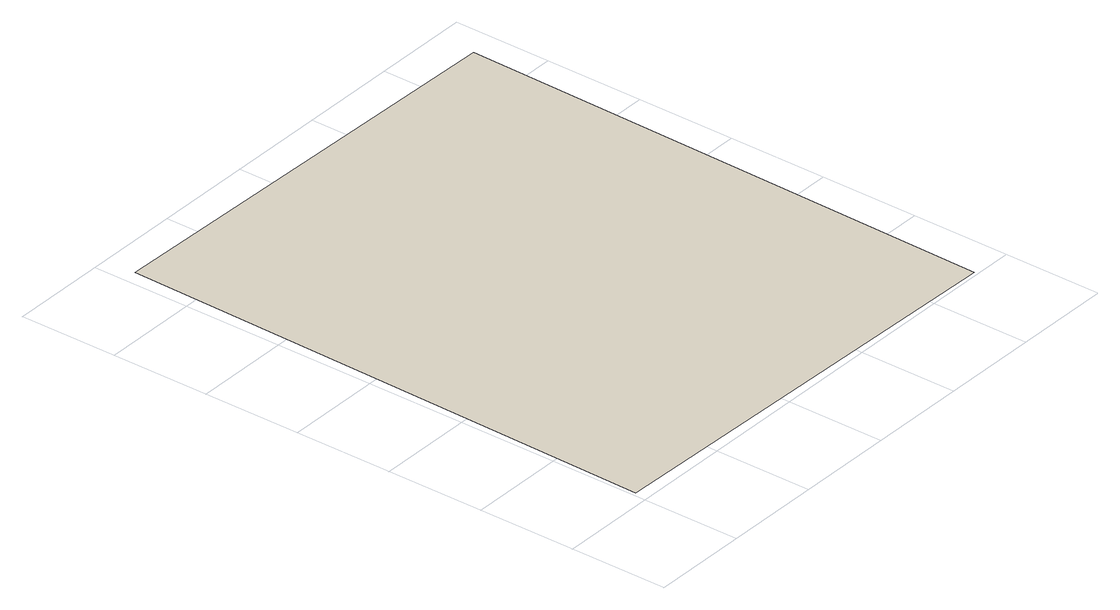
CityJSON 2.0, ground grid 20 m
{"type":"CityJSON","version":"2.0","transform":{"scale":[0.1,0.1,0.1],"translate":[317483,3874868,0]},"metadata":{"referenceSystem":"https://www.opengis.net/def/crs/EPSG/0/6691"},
"CityObjects":{
"building1":{"type":"Building","attributes":{"name":"Fixture building"},"geometry":[{"type":"MultiSurface","lod":"0","boundaries":[[[0,1,2,3]]]}]}
},
"vertices":[
[922,8,0],[944,1117,0],[31,1136,0],[9,26,0]
]}
